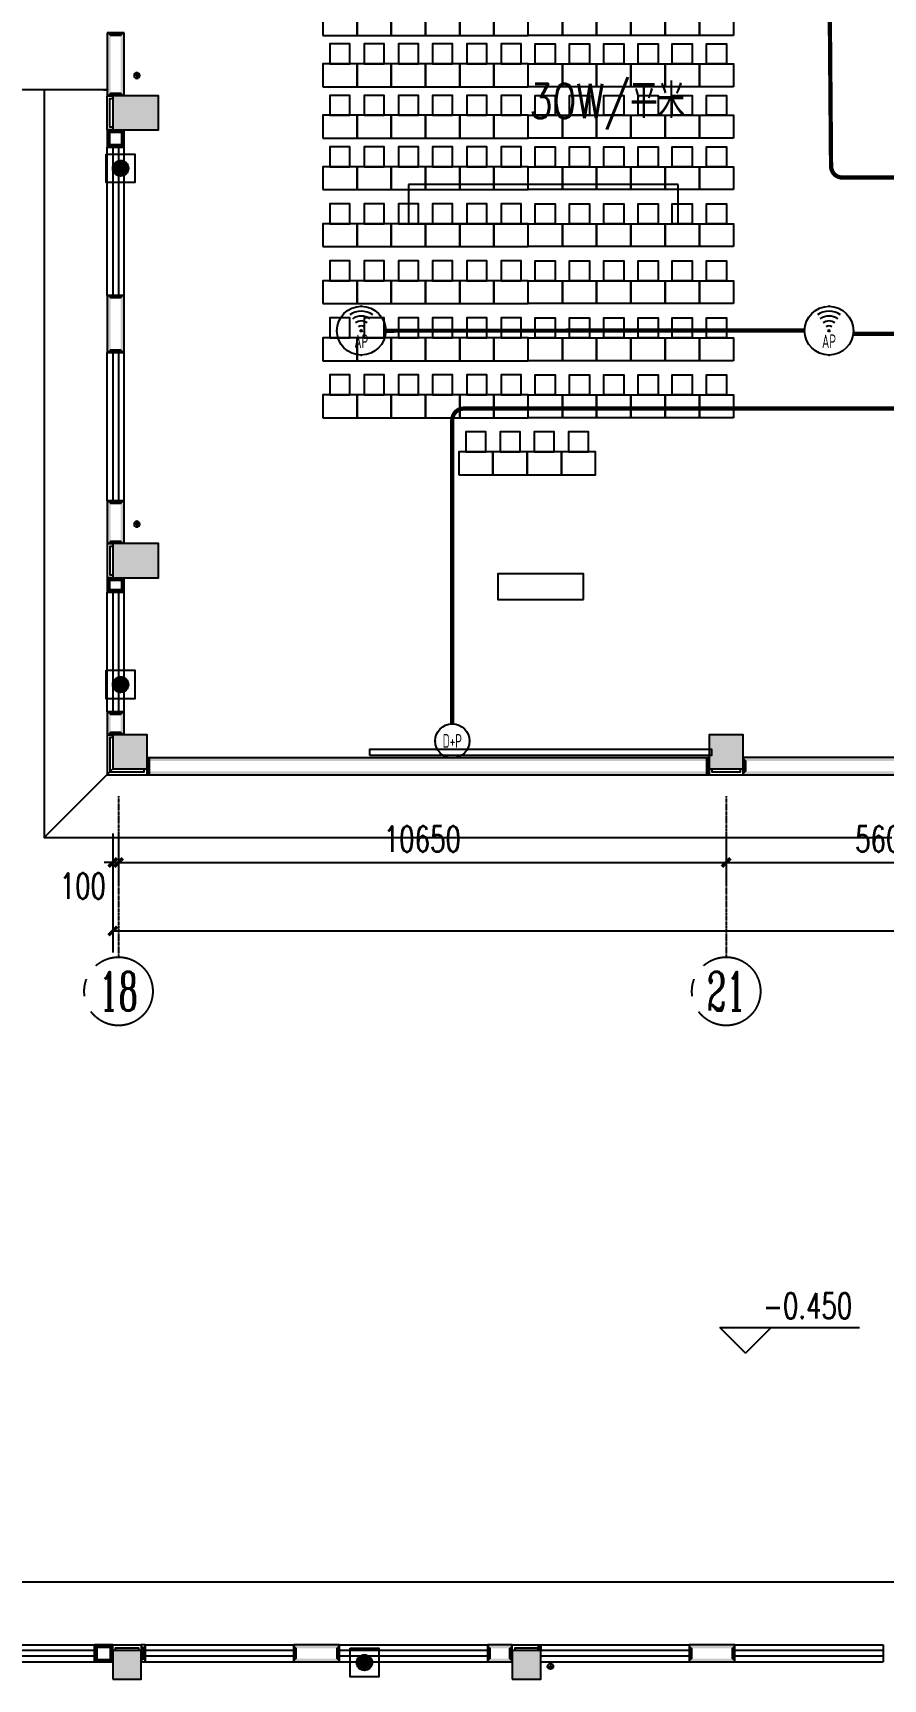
# Model space of a CAD drawing. Extents: x 1241380 to 1952554, y 1012187 to 1766051.
# Drawn here: x 1650265 to 1665164, y 1216621 to 1245471 of the extents above; entities that cross this region are included whole.
import ezdxf
from ezdxf.enums import TextEntityAlignment as Align

# ---------------------------------------------------------------- set-up
doc = ezdxf.new("R2010")
doc.units = 0
doc.linetypes.add('CENTER', pattern=[2, 1.25, -0.25, 0.25, -0.25])
doc.linetypes.add('DASH', pattern=[0.35, 0.25, -0.1])
for name, color, linetype in [('1-建筑底图', 8, 'Continuous'), ('AXIS', 251, 'CENTER'), ('AXIS_TEXT', 7, 'Continuous'), ('DOTLN', 2, 'DASH'), ('EQUIP-通讯', 3, 'Continuous'), ('PUB_DIM', 11, 'Continuous'), ('PUB_HATCH', 8, 'Continuous'), ('WIRE-综合布线', 5, 'Continuous'), ('填充', 8, 'Continuous'), ('家具', 8, 'Continuous'), ('排水', 153, 'Continuous')]:
    doc.layers.add(name, color=color, linetype=linetype)
doc.layers.add('D-计算', color=232, linetype='Continuous', plot=False)
doc.styles.add('_TCH_AXIS', font='COMPLEX', dxfattribs={"bigfont": 'GBCBIG'})
doc.styles.add('_TCH_DIM', font='SIMPLEX', dxfattribs={"bigfont": 'GBCBIG'})
doc.styles.add('_TCH_DIM_T3', font='SIMPLEX', dxfattribs={"width": 0.705882, "bigfont": 'GBCBIG'})
doc.styles.add('_TEL_ATTDEF', font='GBENOR', dxfattribs={"width": 0.8, "height": 3, "bigfont": 'GBCBIG'})
doc.styles.add('_TEL_DIM', font='SIMPLEX', dxfattribs={"width": 0.8, "height": 3.5, "bigfont": 'HZTXT'})
doc.styles.add('COMPLEX', font='COMPLEX')
doc.styles.get("Standard").update_dxf_attribs({"font": 'gbeitc.shx', "bigfont": 'gbcbig.shx'})
doc.linetypes.add('JIEDI', pattern='A,1.25,-0.25,0.25,-0.25,0.625,["/",Standard,S=0.6,R=0,X=0,Y=-0.3],0.625,-0.25,0.25,-0.25', length=4)
doc.dimstyles.new('_TCH_ARCH&&150', dxfattribs={"dimtxt": 446.25, "dimasz": 150, "dimexe": 375, "dimexo": 450, "dimgap": 189.375, "dimtad": 1, "dimdec": 0, "dimzin": 0, "dimdsep": 46, "dimtxsty": '_TCH_DIM_T3', "dimblk": 'ARCHTICK', "dimcen": 0.09, "dimclrt": 7, "dimazin": 2, "dimtfac": 1, "dimtdec": 0, "dimtix": 1, "dimtmove": 2, "dimatfit": 3, "dimfxl": 1, "dimtolj": 1, "dimtzin": 0, "dimarcsym": 0})

# ---------------------------------------------------------------- blocks, each defined once
blk = doc.blocks.new('gfd')
at = {"layer": '家具'}
for points in [[(716470, 825913), (716470, 825313), (716870, 825313), (716870, 825913)], [(716870, 825788), (716870, 825438), (717220, 825438), (717220, 825788)], [(717470, 825913), (717470, 825313), (717870, 825313), (717870, 825913)], [(717870, 825788), (717870, 825438), (718220, 825438), (718220, 825788)], [(718470, 825913), (718470, 825313), (718870, 825313), (718870, 825913)], [(718870, 825788), (718870, 825438), (719220, 825438), (719220, 825788)], [(719470, 825913), (719470, 825313), (719870, 825313), (719870, 825913)], [(719870, 825788), (719870, 825438), (720220, 825438), (720220, 825788)], [(720470, 825913), (720470, 825313), (720870, 825313), (720870, 825913)], [(720870, 825788), (720870, 825438), (721220, 825438), (721220, 825788)], [(721370, 825913), (721370, 825313), (721770, 825313), (721770, 825913)], [(721770, 825788), (721770, 825438), (722120, 825438), (722120, 825788)], [(722270, 825913), (722270, 825313), (722670, 825313), (722670, 825913)], [(722670, 825788), (722670, 825438), (723020, 825438), (723020, 825788)], [(723170, 825913), (723170, 825313), (723570, 825313), (723570, 825913)], [(723570, 825788), (723570, 825438), (723920, 825438), (723920, 825788)], [(724070, 825913), (724070, 825313), (724470, 825313), (724470, 825913)], [(724470, 825788), (724470, 825438), (724820, 825438), (724820, 825788)], [(724970, 825913), (724970, 825313), (725370, 825313), (725370, 825913)], [(725370, 825788), (725370, 825438), (725720, 825438), (725720, 825788)], [(710554, 819533), (710554, 825533), (710654, 825533), (710654, 819533)], [(716470, 825313), (716470, 824713), (716870, 824713), (716870, 825313)], [(716870, 825188), (716870, 824838), (717220, 824838), (717220, 825188)], [(717470, 825313), (717470, 824713), (717870, 824713), (717870, 825313)], [(717870, 825188), (717870, 824838), (718220, 824838), (718220, 825188)], [(718470, 825313), (718470, 824713), (718870, 824713), (718870, 825313)], [(718870, 825188), (718870, 824838), (719220, 824838), (719220, 825188)], [(719470, 825313), (719470, 824713), (719870, 824713), (719870, 825313)], [(719870, 825188), (719870, 824838), (720220, 824838), (720220, 825188)], [(720470, 825313), (720470, 824713), (720870, 824713), (720870, 825313)], [(720870, 825188), (720870, 824838), (721220, 824838), (721220, 825188)], [(721370, 825313), (721370, 824713), (721770, 824713), (721770, 825313)], [(721770, 825188), (721770, 824838), (722120, 824838), (722120, 825188)], [(722270, 825313), (722270, 824713), (722670, 824713), (722670, 825313)], [(722670, 825188), (722670, 824838), (723020, 824838), (723020, 825188)], [(723170, 825313), (723170, 824713), (723570, 824713), (723570, 825313)], [(723570, 825188), (723570, 824838), (723920, 824838), (723920, 825188)], [(724070, 825313), (724070, 824713), (724470, 824713), (724470, 825313)], [(724470, 825188), (724470, 824838), (724820, 824838), (724820, 825188)], [(724970, 825313), (724970, 824713), (725370, 824713), (725370, 825313)], [(725370, 825188), (725370, 824838), (725720, 824838), (725720, 825188)], [(716470, 824713), (716470, 824113), (716870, 824113), (716870, 824713)], [(716870, 824588), (716870, 824238), (717220, 824238), (717220, 824588)], [(717470, 824713), (717470, 824113), (717870, 824113), (717870, 824713)], [(717870, 824588), (717870, 824238), (718220, 824238), (718220, 824588)], [(718470, 824713), (718470, 824113), (718870, 824113), (718870, 824713)], [(718870, 824588), (718870, 824238), (719220, 824238), (719220, 824588)], [(719470, 824713), (719470, 824113), (719870, 824113), (719870, 824713)], [(719870, 824588), (719870, 824238), (720220, 824238), (720220, 824588)], [(720470, 824713), (720470, 824113), (720870, 824113), (720870, 824713)], [(720870, 824588), (720870, 824238), (721220, 824238), (721220, 824588)], [(721370, 824713), (721370, 824113), (721770, 824113), (721770, 824713)], [(721770, 824588), (721770, 824238), (722120, 824238), (722120, 824588)], [(722270, 824713), (722270, 824113), (722670, 824113), (722670, 824713)], [(722670, 824588), (722670, 824238), (723020, 824238), (723020, 824588)], [(723170, 824713), (723170, 824113), (723570, 824113), (723570, 824713)], [(723570, 824588), (723570, 824238), (723920, 824238), (723920, 824588)], [(724070, 824713), (724070, 824113), (724470, 824113), (724470, 824713)], [(724470, 824588), (724470, 824238), (724820, 824238), (724820, 824588)], [(724970, 824713), (724970, 824113), (725370, 824113), (725370, 824713)], [(725370, 824588), (725370, 824238), (725720, 824238), (725720, 824588)], [(716470, 824113), (716470, 823513), (716870, 823513), (716870, 824113)], [(716870, 823988), (716870, 823638), (717220, 823638), (717220, 823988)], [(717470, 824113), (717470, 823513), (717870, 823513), (717870, 824113)], [(717870, 823988), (717870, 823638), (718220, 823638), (718220, 823988)], [(718470, 824113), (718470, 823513), (718870, 823513), (718870, 824113)], [(718870, 823988), (718870, 823638), (719220, 823638), (719220, 823988)], [(719470, 824113), (719470, 823513), (719870, 823513), (719870, 824113)], [(719870, 823988), (719870, 823638), (720220, 823638), (720220, 823988)], [(720470, 824113), (720470, 823513), (720870, 823513), (720870, 824113)], [(720870, 823988), (720870, 823638), (721220, 823638), (721220, 823988)], [(721370, 824113), (721370, 823513), (721770, 823513), (721770, 824113)], [(721770, 823988), (721770, 823638), (722120, 823638), (722120, 823988)], [(722270, 824113), (722270, 823513), (722670, 823513), (722670, 824113)], [(722670, 823988), (722670, 823638), (723020, 823638), (723020, 823988)], [(723170, 824113), (723170, 823513), (723570, 823513), (723570, 824113)], [(723570, 823988), (723570, 823638), (723920, 823638), (723920, 823988)], [(724070, 824113), (724070, 823513), (724470, 823513), (724470, 824113)], [(724470, 823988), (724470, 823638), (724820, 823638), (724820, 823988)], [(724970, 824113), (724970, 823513), (725370, 823513), (725370, 824113)], [(725370, 823988), (725370, 823638), (725720, 823638), (725720, 823988)], [(715470, 822895), (715470, 823495), (715870, 823495), (715870, 822895)], [(716470, 823513), (716470, 822913), (716870, 822913), (716870, 823513)], [(716870, 823388), (716870, 823038), (717220, 823038), (717220, 823388)], [(717470, 823513), (717470, 822913), (717870, 822913), (717870, 823513)], [(717870, 823388), (717870, 823038), (718220, 823038), (718220, 823388)], [(718470, 823513), (718470, 822913), (718870, 822913), (718870, 823513)], [(718870, 823388), (718870, 823038), (719220, 823038), (719220, 823388)], [(719470, 823513), (719470, 822913), (719870, 822913), (719870, 823513)], [(719870, 823388), (719870, 823038), (720220, 823038), (720220, 823388)], [(720470, 823513), (720470, 822913), (720870, 822913), (720870, 823513)], [(720870, 823388), (720870, 823038), (721220, 823038), (721220, 823388)], [(721370, 823513), (721370, 822913), (721770, 822913), (721770, 823513)], [(721770, 823388), (721770, 823038), (722120, 823038), (722120, 823388)], [(722270, 823513), (722270, 822913), (722670, 822913), (722670, 823513)], [(722670, 823388), (722670, 823038), (723020, 823038), (723020, 823388)], [(723170, 823513), (723170, 822913), (723570, 822913), (723570, 823513)], [(723570, 823388), (723570, 823038), (723920, 823038), (723920, 823388)], [(724070, 823513), (724070, 822913), (724470, 822913), (724470, 823513)], [(724470, 823388), (724470, 823038), (724820, 823038), (724820, 823388)], [(724970, 823513), (724970, 822913), (725370, 822913), (725370, 823513)], [(725370, 823388), (725370, 823038), (725720, 823038), (725720, 823388)], [(713284, 823283), (713734, 823283), (713734, 821783), (713284, 821783)], [(715870, 823020), (715870, 823370), (716220, 823370), (716220, 823020)], [(715470, 822295), (715470, 822895), (715870, 822895), (715870, 822295)], [(716470, 822913), (716470, 822313), (716870, 822313), (716870, 822913)], [(717470, 822913), (717470, 822313), (717870, 822313), (717870, 822913)], [(718470, 822913), (718470, 822313), (718870, 822313), (718870, 822913)], [(719470, 822913), (719470, 822313), (719870, 822313), (719870, 822913)], [(720470, 822913), (720470, 822313), (720870, 822313), (720870, 822913)], [(721370, 822913), (721370, 822313), (721770, 822313), (721770, 822913)], [(722270, 822913), (722270, 822313), (722670, 822313), (722670, 822913)], [(723170, 822913), (723170, 822313), (723570, 822313), (723570, 822913)], [(724070, 822913), (724070, 822313), (724470, 822313), (724470, 822913)], [(724970, 822913), (724970, 822313), (725370, 822313), (725370, 822913)], [(715870, 822420), (715870, 822770), (716220, 822770), (716220, 822420)], [(716870, 822788), (716870, 822438), (717220, 822438), (717220, 822788)], [(717870, 822788), (717870, 822438), (718220, 822438), (718220, 822788)], [(718870, 822788), (718870, 822438), (719220, 822438), (719220, 822788)], [(719870, 822788), (719870, 822438), (720220, 822438), (720220, 822788)], [(720870, 822788), (720870, 822438), (721220, 822438), (721220, 822788)], [(721770, 822788), (721770, 822438), (722120, 822438), (722120, 822788)], [(722670, 822788), (722670, 822438), (723020, 822438), (723020, 822788)], [(723570, 822788), (723570, 822438), (723920, 822438), (723920, 822788)], [(724470, 822788), (724470, 822438), (724820, 822438), (724820, 822788)], [(725370, 822788), (725370, 822438), (725720, 822438), (725720, 822788)], [(715470, 821695), (715470, 822295), (715870, 822295), (715870, 821695)], [(716470, 821713), (716470, 822313), (716870, 822313), (716870, 821713)], [(717470, 821713), (717470, 822313), (717870, 822313), (717870, 821713)], [(718470, 821713), (718470, 822313), (718870, 822313), (718870, 821713)], [(719470, 821713), (719470, 822313), (719870, 822313), (719870, 821713)], [(720470, 821713), (720470, 822313), (720870, 822313), (720870, 821713)], [(721370, 821713), (721370, 822313), (721770, 822313), (721770, 821713)], [(722270, 821713), (722270, 822313), (722670, 822313), (722670, 821713)], [(723170, 821713), (723170, 822313), (723570, 822313), (723570, 821713)], [(724070, 821713), (724070, 822313), (724470, 822313), (724470, 821713)], [(724970, 821713), (724970, 822313), (725370, 822313), (725370, 821713)], [(715870, 821820), (715870, 822170), (716220, 822170), (716220, 821820)], [(716870, 821838), (716870, 822188), (717220, 822188), (717220, 821838)], [(717870, 821838), (717870, 822188), (718220, 822188), (718220, 821838)], [(718870, 821838), (718870, 822188), (719220, 822188), (719220, 821838)], [(719870, 821838), (719870, 822188), (720220, 822188), (720220, 821838)], [(720870, 821838), (720870, 822188), (721220, 822188), (721220, 821838)], [(721770, 821838), (721770, 822188), (722120, 822188), (722120, 821838)], [(722670, 821838), (722670, 822188), (723020, 822188), (723020, 821838)], [(723570, 821838), (723570, 822188), (723920, 822188), (723920, 821838)], [(724470, 821838), (724470, 822188), (724820, 822188), (724820, 821838)], [(725370, 821838), (725370, 822188), (725720, 822188), (725720, 821838)], [(715470, 821095), (715470, 821695), (715870, 821695), (715870, 821095)], [(716470, 821113), (716470, 821713), (716870, 821713), (716870, 821113)], [(717470, 821113), (717470, 821713), (717870, 821713), (717870, 821113)], [(718470, 821113), (718470, 821713), (718870, 821713), (718870, 821113)], [(719470, 821113), (719470, 821713), (719870, 821713), (719870, 821113)], [(720470, 821113), (720470, 821713), (720870, 821713), (720870, 821113)], [(721370, 821113), (721370, 821713), (721770, 821713), (721770, 821113)], [(722270, 821113), (722270, 821713), (722670, 821713), (722670, 821113)], [(723170, 821113), (723170, 821713), (723570, 821713), (723570, 821113)], [(724070, 821113), (724070, 821713), (724470, 821713), (724470, 821113)], [(724970, 821113), (724970, 821713), (725370, 821713), (725370, 821113)], [(715870, 821220), (715870, 821570), (716220, 821570), (716220, 821220)], [(716870, 821238), (716870, 821588), (717220, 821588), (717220, 821238)], [(717870, 821238), (717870, 821588), (718220, 821588), (718220, 821238)], [(718870, 821238), (718870, 821588), (719220, 821588), (719220, 821238)], [(719870, 821238), (719870, 821588), (720220, 821588), (720220, 821238)], [(720870, 821238), (720870, 821588), (721220, 821588), (721220, 821238)], [(721770, 821238), (721770, 821588), (722120, 821588), (722120, 821238)], [(722670, 821238), (722670, 821588), (723020, 821588), (723020, 821238)], [(723570, 821238), (723570, 821588), (723920, 821588), (723920, 821238)], [(724470, 821238), (724470, 821588), (724820, 821588), (724820, 821238)], [(725370, 821238), (725370, 821588), (725720, 821588), (725720, 821238)], [(716470, 820513), (716470, 821113), (716870, 821113), (716870, 820513)], [(717470, 820513), (717470, 821113), (717870, 821113), (717870, 820513)], [(718470, 820513), (718470, 821113), (718870, 821113), (718870, 820513)], [(719470, 820513), (719470, 821113), (719870, 821113), (719870, 820513)], [(720470, 820513), (720470, 821113), (720870, 821113), (720870, 820513)], [(721370, 820513), (721370, 821113), (721770, 821113), (721770, 820513)], [(722270, 820513), (722270, 821113), (722670, 821113), (722670, 820513)], [(723170, 820513), (723170, 821113), (723570, 821113), (723570, 820513)], [(724070, 820513), (724070, 821113), (724470, 821113), (724470, 820513)], [(724970, 820513), (724970, 821113), (725370, 821113), (725370, 820513)], [(716870, 820638), (716870, 820988), (717220, 820988), (717220, 820638)], [(717870, 820638), (717870, 820988), (718220, 820988), (718220, 820638)], [(718870, 820638), (718870, 820988), (719220, 820988), (719220, 820638)], [(719870, 820638), (719870, 820988), (720220, 820988), (720220, 820638)], [(720870, 820638), (720870, 820988), (721220, 820988), (721220, 820638)], [(721770, 820638), (721770, 820988), (722120, 820988), (722120, 820638)], [(722670, 820638), (722670, 820988), (723020, 820988), (723020, 820638)], [(723570, 820638), (723570, 820988), (723920, 820988), (723920, 820638)], [(724470, 820638), (724470, 820988), (724820, 820988), (724820, 820638)], [(725370, 820638), (725370, 820988), (725720, 820988), (725720, 820638)], [(716470, 819913), (716470, 820513), (716870, 820513), (716870, 819913)], [(717470, 819913), (717470, 820513), (717870, 820513), (717870, 819913)], [(718470, 819913), (718470, 820513), (718870, 820513), (718870, 819913)], [(719470, 819913), (719470, 820513), (719870, 820513), (719870, 819913)], [(720470, 819913), (720470, 820513), (720870, 820513), (720870, 819913)], [(721370, 819913), (721370, 820513), (721770, 820513), (721770, 819913)], [(722270, 819913), (722270, 820513), (722670, 820513), (722670, 819913)], [(723170, 819913), (723170, 820513), (723570, 820513), (723570, 819913)], [(724070, 819913), (724070, 820513), (724470, 820513), (724470, 819913)], [(724970, 819913), (724970, 820513), (725370, 820513), (725370, 819913)], [(716870, 820038), (716870, 820388), (717220, 820388), (717220, 820038)], [(717870, 820038), (717870, 820388), (718220, 820388), (718220, 820038)], [(718870, 820038), (718870, 820388), (719220, 820388), (719220, 820038)], [(719870, 820038), (719870, 820388), (720220, 820388), (720220, 820038)], [(720870, 820038), (720870, 820388), (721220, 820388), (721220, 820038)], [(721770, 820038), (721770, 820388), (722120, 820388), (722120, 820038)], [(722670, 820038), (722670, 820388), (723020, 820388), (723020, 820038)], [(723570, 820038), (723570, 820388), (723920, 820388), (723920, 820038)], [(724470, 820038), (724470, 820388), (724820, 820388), (724820, 820038)], [(725370, 820038), (725370, 820388), (725720, 820388), (725720, 820038)], [(716470, 819313), (716470, 819913), (716870, 819913), (716870, 819313)], [(716870, 819438), (716870, 819788), (717220, 819788), (717220, 819438)], [(717470, 819313), (717470, 819913), (717870, 819913), (717870, 819313)], [(717870, 819438), (717870, 819788), (718220, 819788), (718220, 819438)], [(718470, 819313), (718470, 819913), (718870, 819913), (718870, 819313)], [(718870, 819438), (718870, 819788), (719220, 819788), (719220, 819438)], [(719470, 819313), (719470, 819913), (719870, 819913), (719870, 819313)], [(719870, 819438), (719870, 819788), (720220, 819788), (720220, 819438)], [(720470, 819313), (720470, 819913), (720870, 819913), (720870, 819313)], [(720870, 819438), (720870, 819788), (721220, 819788), (721220, 819438)], [(721370, 819313), (721370, 819913), (721770, 819913), (721770, 819313)], [(721770, 819438), (721770, 819788), (722120, 819788), (722120, 819438)], [(722270, 819313), (722270, 819913), (722670, 819913), (722670, 819313)], [(722670, 819438), (722670, 819788), (723020, 819788), (723020, 819438)], [(723170, 819313), (723170, 819913), (723570, 819913), (723570, 819313)], [(723570, 819438), (723570, 819788), (723920, 819788), (723920, 819438)], [(724070, 819313), (724070, 819913), (724470, 819913), (724470, 819313)], [(724470, 819438), (724470, 819788), (724820, 819788), (724820, 819438)], [(724970, 819313), (724970, 819913), (725370, 819913), (725370, 819313)], [(725370, 819438), (725370, 819788), (725720, 819788), (725720, 819438)], [(716470, 818713), (716470, 819313), (716870, 819313), (716870, 818713)], [(716870, 818838), (716870, 819188), (717220, 819188), (717220, 818838)], [(717470, 818713), (717470, 819313), (717870, 819313), (717870, 818713)], [(717870, 818838), (717870, 819188), (718220, 819188), (718220, 818838)], [(718470, 818713), (718470, 819313), (718870, 819313), (718870, 818713)], [(718870, 818838), (718870, 819188), (719220, 819188), (719220, 818838)], [(719470, 818713), (719470, 819313), (719870, 819313), (719870, 818713)], [(719870, 818838), (719870, 819188), (720220, 819188), (720220, 818838)], [(720470, 818713), (720470, 819313), (720870, 819313), (720870, 818713)], [(720870, 818838), (720870, 819188), (721220, 819188), (721220, 818838)], [(721370, 818713), (721370, 819313), (721770, 819313), (721770, 818713)], [(721770, 818838), (721770, 819188), (722120, 819188), (722120, 818838)], [(722270, 818713), (722270, 819313), (722670, 819313), (722670, 818713)], [(722670, 818838), (722670, 819188), (723020, 819188), (723020, 818838)], [(723170, 818713), (723170, 819313), (723570, 819313), (723570, 818713)], [(723570, 818838), (723570, 819188), (723920, 819188), (723920, 818838)], [(724070, 818713), (724070, 819313), (724470, 819313), (724470, 818713)], [(724470, 818838), (724470, 819188), (724820, 819188), (724820, 818838)], [(724970, 818713), (724970, 819313), (725370, 819313), (725370, 818713)], [(725370, 818838), (725370, 819188), (725720, 819188), (725720, 818838)]]:
    blk.add_lwpolyline(points, close=True, dxfattribs=at)
blk = doc.blocks.new('_AXISO')
blk.add_circle((0, 0), 0.5)
at = {"layer": 'AXIS_TEXT', "style": 'COMPLEX', "width": 1.041667}
blk.add_attdef('A', text='', height=0.56, dxfattribs=at).set_placement((-0.25, -0.28), (0.25, -0.28), align=Align.FIT)
blk = doc.blocks.new('_ArchTick')
at = {"color": 0, "linetype": 'ByBlock', "const_width": 0.4}
blk.add_lwpolyline([(-0.5, -0.5), (0.5, 0.5)], dxfattribs=at)
blk = doc.blocks.new('*D81')
at = {"layer": 'Defpoints', "color": 0}
for p in [(1007608, 802280), (1041708, 802280), (1041708, 800203)]:
    blk.add_point(p, dxfattribs=at)
at = {"layer": 'PUB_DIM', "color": 0, "lineweight": -2, "transparency": 16777216}
for p, q in [((1007608, 801830), (1007608, 799828)), ((1041708, 801830), (1041708, 799828)), ((1007608, 800203), (1041708, 800203))]:
    blk.add_line(p, q, dxfattribs=at)
at = {"layer": 'PUB_DIM', "color": 0, "lineweight": -2, "transparency": 16777216, "xscale": 150, "yscale": 150, "zscale": 150, "rotation": 180}
blk.add_blockref('_ArchTick', (1007608, 800203), dxfattribs=at)
at = {"layer": 'PUB_DIM', "color": 0, "lineweight": -2, "transparency": 16777216, "xscale": 150, "yscale": 150, "zscale": 150}
blk.add_blockref('_ArchTick', (1041708, 800203), dxfattribs=at)
at = {"layer": 'PUB_DIM', "color": 7, "transparency": 16777216, "insert": (1024658, 800616), "char_height": 446.2, "attachment_point": 5, "style": '_TCH_DIM_T3'}
blk.add_mtext('\\A1;34100', dxfattribs=at)
blk = doc.blocks.new('*D82')
at = {"layer": 'Defpoints', "color": 0}
for p in [(1007608, 802363), (1007708, 802363), (1007708, 801403)]:
    blk.add_point(p, dxfattribs=at)
at = {"layer": 'PUB_DIM', "color": 0, "lineweight": -2, "transparency": 16777216}
for p, q in [((1007608, 801913), (1007608, 801028)), ((1007708, 801913), (1007708, 801028)), ((1007608, 801403), (1007458, 801403)), ((1007608, 801403), (1007708, 801403)), ((1007708, 801403), (1007858, 801403))]:
    blk.add_line(p, q, dxfattribs=at)
at = {"layer": 'PUB_DIM', "color": 0, "lineweight": -2, "transparency": 16777216, "xscale": 150, "yscale": 150, "zscale": 150}
blk.add_blockref('_ArchTick', (1007608, 801403), dxfattribs=at)
at = {"layer": 'PUB_DIM', "color": 0, "lineweight": -2, "transparency": 16777216, "xscale": 150, "yscale": 150, "zscale": 150, "rotation": 180}
blk.add_blockref('_ArchTick', (1007708, 801403), dxfattribs=at)
at = {"layer": 'PUB_DIM', "color": 7, "transparency": 16777216, "insert": (1007083, 800991), "char_height": 446.2, "attachment_point": 5, "style": '_TCH_DIM_T3'}
blk.add_mtext('\\A1;100', dxfattribs=at)
blk = doc.blocks.new('*D83')
at = {"layer": 'Defpoints', "color": 0}
for p in [(1007708, 802363), (1018358, 802363), (1018358, 801403)]:
    blk.add_point(p, dxfattribs=at)
at = {"layer": 'PUB_DIM', "color": 0, "lineweight": -2, "transparency": 16777216}
for p, q in [((1007708, 801913), (1007708, 801028)), ((1018358, 801913), (1018358, 801028)), ((1007708, 801403), (1018358, 801403))]:
    blk.add_line(p, q, dxfattribs=at)
at = {"layer": 'PUB_DIM', "color": 0, "lineweight": -2, "transparency": 16777216, "xscale": 150, "yscale": 150, "zscale": 150, "rotation": 180}
blk.add_blockref('_ArchTick', (1007708, 801403), dxfattribs=at)
at = {"layer": 'PUB_DIM', "color": 0, "lineweight": -2, "transparency": 16777216, "xscale": 150, "yscale": 150, "zscale": 150}
blk.add_blockref('_ArchTick', (1018358, 801403), dxfattribs=at)
at = {"layer": 'PUB_DIM', "color": 7, "transparency": 16777216, "insert": (1013033, 801816), "char_height": 446.2, "attachment_point": 5, "style": '_TCH_DIM_T3'}
blk.add_mtext('\\A1;10650', dxfattribs=at)
blk = doc.blocks.new('*D84')
at = {"layer": 'Defpoints', "color": 0}
for p in [(1018358, 802363), (1023958, 802363), (1023958, 801403)]:
    blk.add_point(p, dxfattribs=at)
at = {"layer": 'PUB_DIM', "color": 0, "lineweight": -2, "transparency": 16777216}
for p, q in [((1018358, 801913), (1018358, 801028)), ((1023958, 801913), (1023958, 801028)), ((1018358, 801403), (1023958, 801403))]:
    blk.add_line(p, q, dxfattribs=at)
at = {"layer": 'PUB_DIM', "color": 0, "lineweight": -2, "transparency": 16777216, "xscale": 150, "yscale": 150, "zscale": 150, "rotation": 180}
blk.add_blockref('_ArchTick', (1018358, 801403), dxfattribs=at)
at = {"layer": 'PUB_DIM', "color": 0, "lineweight": -2, "transparency": 16777216, "xscale": 150, "yscale": 150, "zscale": 150}
blk.add_blockref('_ArchTick', (1023958, 801403), dxfattribs=at)
at = {"layer": 'PUB_DIM', "color": 7, "transparency": 16777216, "insert": (1021158, 801816), "char_height": 446.2, "attachment_point": 5, "style": '_TCH_DIM_T3'}
blk.add_mtext('\\A1;5600', dxfattribs=at)
blk = doc.blocks.new('ng')
at = {"layer": '排水'}
for p, q in [((345991, 781358), (346091, 781358)), ((346041, 781408), (346041, 781308))]:
    blk.add_line(p, q, dxfattribs=at)
blk.add_circle((346041, 781358), 50, dxfattribs=at)
blk = doc.blocks.new('雨水管')
at = {"layer": '排水', "xscale": -1}
for p in [(1354071, -95028), (1354071, -102889)]:
    blk.add_blockref('ng', p, dxfattribs=at)
at = {"layer": '排水'}
blk.add_blockref('ng', (669236, -122908), dxfattribs=at)
blk = doc.blocks.new('xfjyc')
at = {"layer": '填充'}
h = blk.add_hatch(color=1, dxfattribs=at)
h.dxf.hatch_style = 1
edge = h.paths.add_edge_path()
edge.add_arc((250, 250), 137, 0, 360)
blk.add_lwpolyline([(0, 500), (500, 500), (500, 0), (0, 0)], close=True)
at = {"color": 1}
blk.add_circle((250, 250), 137, dxfattribs=at)
blk = doc.blocks.new('xfjyc2')
for p in [(80836, 40227), (80836, 31179), (85110, 14039)]:
    blk.add_blockref('xfjyc', p)
blk = doc.blocks.new('_FZH')
blk.add_lwpolyline([(-0.5, -0.5), (0.5, -0.5), (0.5, 0.5), (-0.5, 0.5)], close=True)
at = {"layer": 'PUB_HATCH'}
blk.add_solid([(-0.5, -0.5), (0.5, -0.5), (-0.5, 0.5), (0.5, 0.5)], dxfattribs=at)
blk = doc.blocks.new('$WINLIB2D$00000001')
at = {"color": 0}
for points in [[(-0.5, 0.5), (-0.5, -0.5)], [(-0.5, 0.5), (0.5, 0.5)], [(0.5, -0.5), (0.5, 0.5)], [(0.5, 0.167), (-0.5, 0.167)], [(0.5, -0.167), (-0.5, -0.167)], [(-0.5, -0.5), (0.5, -0.5)]]:
    blk.add_lwpolyline(points, dxfattribs=at)
blk = doc.blocks.new('$equip_U$00000080(win7-PC-wzy)')
blk.add_circle((0, 0.5), 0.5)
for p in [(0, 0.999), (-0.5, 0.5), (0.5, 0.5)]:
    blk.add_point(p)
at = {"color": 7, "style": '_TEL_DIM', "width": 0.7}
blk.add_attdef('$TEXT$', text='', height=0.4, dxfattribs=at).set_placement((0, 0.5), align=Align.MIDDLE_CENTER)
at = {"color": 7, "style": '_TEL_DIM', "flags": 1}
for tag in ['A', 'REMARK']:
    blk.add_attdef(tag, text='', height=0.00002, dxfattribs=at).set_placement((0, 0), align=Align.MIDDLE_CENTER)
blk = doc.blocks.new('$equip_U$00000091(win7-PC-wzy)')
for radius in [0.714, 0.0272]:
    blk.add_circle((0, 0), radius)
for radius in [0.571, 0.428, 0.285, 0.143]:
    blk.add_arc((0, 0), radius, 53.7049, 126.2951)
for p in [(0, 0.714), (-0.714, 0), (0.714, 0), (0, -0.714)]:
    blk.add_point(p)
at = {"color": 7, "style": '_TEL_DIM', "flags": 1}
for tag in ['A', 'REMARK']:
    blk.add_attdef(tag, text='', height=0.00002, dxfattribs=at).set_placement((0, 0), align=Align.MIDDLE_CENTER)
at = {"color": 7, "style": '_TEL_DIM', "width": 0.7}
blk.add_attdef('$TEXT$', text='', height=0.4, dxfattribs=at).set_placement((0, -0.31), align=Align.MIDDLE_CENTER)
blk = doc.blocks.new('A$C4A9128F6')
at = {"layer": 'DOTLN', "linetype": 'DASH'}
blk.add_lwpolyline([(19185.3, -44740.4), (23907.9, -44740.4), (23907.9, -44050.3), (19185.3, -44050.3)], close=True, dxfattribs=at)
at = {"layer": 'D-计算', "style": '_TEL_DIM', "width": 0.8}
blk.add_text('30W/平米', height=600, dxfattribs=at).set_placement((21299.1, -42889.1))
blk = doc.blocks.new('ERT')
at = {"layer": 'AXIS'}
for p, q in [((1007708.2, 802565.3), (1007708.2, 799745.8)), ((1018358.2, 802565.3), (1018358.2, 799745.8))]:
    blk.add_line(p, q, dxfattribs=at)
ref = blk.add_blockref('_AXISO', (1007708.2, 799145.8), dxfattribs=dict(at, xscale=1200, yscale=1200, zscale=1200))
ref.add_attrib('A', '18', dxfattribs={"layer": 'AXIS_TEXT', "height": 678.82, "style": '_TCH_AXIS', "width": 0.724138}).set_placement((1007368.8, 798806.4), (1008047.6, 798806.4), align=Align.FIT)
ref = blk.add_blockref('_AXISO', (1018358.2, 799145.8), dxfattribs=dict(at, xscale=1200, yscale=1200, zscale=1200))
ref.add_attrib('A', '21', dxfattribs={"layer": 'AXIS_TEXT', "height": 678.82, "style": '_TCH_AXIS', "width": 0.724138}).set_placement((1018018.8, 798806.4), (1018697.6, 798806.4), align=Align.FIT)
at = {"layer": 'PUB_DIM'}
dim = blk.add_linear_dim(base=(1007708.2, 801403), p1=(1007608.2, 802362.7), p2=(1007708.2, 802362.7), angle=0, dimstyle='_TCH_ARCH&&150', dxfattribs=at)
dim.commit()
dim.dimension.update_dxf_attribs({"geometry": '*D82', "text_midpoint": (1007083.2, 800990.5), "dimtype": 161})
for p1, p2, distance, picture, middle in [((1007708.2, 802362.7), (1018358.2, 802362.7), -959.7, '*D83', (1013033.2, 801815.5)), ((1018358.2, 802362.7), (1023958.2, 802362.7), -959.7, '*D84', (1021158.2, 801815.5)), ((1007608.2, 802279.9), (1041708.2, 802279.9), -2076.9, '*D81', (1024658.2, 800615.5))]:
    dim = blk.add_aligned_dim(p1=p1, p2=p2, distance=distance, dimstyle='_TCH_ARCH&&150', dxfattribs=at)
    dim.commit()
    dim.dimension.update_dxf_attribs({"geometry": picture, "text_midpoint": middle})
blk = doc.blocks.new('1-一层建筑底图')
at = {"layer": '1-建筑底图'}
for points in [[(81100, 42800), (80800, 42800), (80860, 42740), (81040, 42740)], [(80800, 42800), (80800, 41700), (80860, 41760), (80860, 42740)], [(81100, 41700), (81100, 42800), (81040, 42740), (81040, 41760)], [(80800, 41700), (81100, 41700), (81040, 41760), (80860, 41760)], [(81700, 41700), (80900, 41700), (80960, 41640), (81640, 41640)], [(80900, 41700), (80900, 41100), (80960, 41160), (80960, 41640)], [(81700, 41100), (81700, 41700), (81640, 41640), (81640, 41160)], [(80800, 41100), (80800, 40800), (80860, 40860), (80860, 41040)], [(81100, 41100), (80800, 41100), (80860, 41040), (81040, 41040)], [(80900, 41100), (81700, 41100), (81640, 41160), (80960, 41160)], [(81100, 40800), (81100, 41100), (81040, 41040), (81040, 40860)], [(80800, 40800), (81100, 40800), (81040, 40860), (80860, 40860)], [(80800, 38200), (80800, 37200), (80860, 37260), (80860, 38140)], [(81100, 38200), (80800, 38200), (80860, 38140), (81040, 38140)], [(81100, 37200), (81100, 38200), (81040, 38140), (81040, 37260)], [(80800, 37200), (81100, 37200), (81040, 37260), (80860, 37260)], [(81100, 34600), (80800, 34600), (80860, 34540), (81040, 34540)], [(80800, 34600), (80800, 33850), (80860, 33910), (80860, 34540)], [(81100, 33850), (81100, 34600), (81040, 34540), (81040, 33910)], [(80800, 33850), (81100, 33850), (81040, 33910), (80860, 33910)], [(81700, 33850), (80900, 33850), (80960, 33790), (81640, 33790)], [(80900, 33850), (80900, 33250), (80960, 33310), (80960, 33790)], [(81700, 33250), (81700, 33850), (81640, 33790), (81640, 33310)], [(80800, 33250), (80800, 33000), (80860, 33060), (80860, 33190)], [(81100, 33250), (80800, 33250), (80860, 33190), (81040, 33190)], [(80900, 33250), (81700, 33250), (81640, 33310), (80960, 33310)], [(81100, 33000), (81100, 33250), (81040, 33190), (81040, 33060)], [(80800, 33000), (81100, 33000), (81040, 33060), (80860, 33060)], [(81100, 30900), (80800, 30900), (80860, 30840), (81040, 30840)], [(80800, 30900), (80800, 30500), (80860, 30560), (80860, 30840)], [(81100, 30500), (81100, 30900), (81040, 30840), (81040, 30560)], [(80900, 30500), (81100, 30500), (81040, 30560), (80860, 30560), (80800, 30500)], [(81500, 30500), (80900, 30500), (80960, 30440), (81440, 30440)], [(80900, 30500), (80900, 29900), (80960, 29960), (80960, 30440)], [(81500, 29900), (81500, 30500), (81440, 30440), (81440, 29960)], [(91950, 30500), (91350, 30500), (91410, 30440), (91890, 30440)], [(91350, 30500), (91350, 29900), (91410, 29960), (91410, 30440)], [(91950, 29900), (91950, 30500), (91890, 30440), (91890, 29960)], [(81500, 30100), (81500, 30040), (91350, 30040), (91350, 30100)], [(81500, 30100), (81500, 29800), (81560, 29800), (81560, 30100)], [(91350, 30100), (91290, 30100), (91290, 29800), (91350, 29800)], [(94850, 30100), (91950, 30100), (92010, 30040), (94790, 30040)], [(91950, 30100), (91950, 29800), (92010, 29860), (92010, 30040)], [(80900, 29900), (81500, 29900), (81440, 29960), (80960, 29960)], [(81500, 29800), (91350, 29800), (91350, 29860), (81500, 29860)], [(91350, 29900), (91950, 29900), (91890, 29960), (91410, 29960)], [(91950, 29800), (94850, 29800), (94790, 29860), (92010, 29860)], [(80900, 14550), (80581, 14550), (80641, 14490), (80840, 14490)], [(80581, 14550), (80581, 14250), (80641, 14310), (80641, 14490)], [(80900, 14250), (80900, 14450), (80900, 14450), (80900, 14550), (80840, 14490), (80840, 14310)], [(81400, 14450), (80900, 14450), (80960, 14390), (81340, 14390)], [(80900, 14450), (80900, 13950), (80960, 14010), (80960, 14390)], [(81400, 13950), (81400, 14450), (81340, 14390), (81340, 14010)], [(81400, 14550), (81400, 14250), (81460, 14310), (81460, 14490)], [(81470, 14250), (81470, 14550), (81410, 14490), (81410, 14310)], [(84870, 14550), (84070, 14550), (84130, 14490), (84810, 14490)], [(84070, 14550), (84070, 14250), (84130, 14310), (84130, 14490)], [(84870, 14250), (84870, 14550), (84810, 14490), (84810, 14310)], [(87900, 14550), (87470, 14550), (87530, 14490), (87840, 14490)], [(87470, 14550), (87470, 14250), (87530, 14310), (87530, 14490)], [(87900, 14250), (87900, 14450), (87900, 14450), (87900, 14550), (87840, 14490), (87840, 14310)], [(88400, 14450), (87900, 14450), (87960, 14390), (88340, 14390)], [(87900, 14450), (87900, 13950), (87960, 14010), (87960, 14390)], [(88340, 14450), (88400, 14450), (88400, 14550), (88340, 14550)], [(88400, 13950), (88400, 14450), (88340, 14390), (88340, 14010)], [(91799, 14550), (91000, 14550), (91060, 14490), (91739, 14490)], [(91000, 14550), (91000, 14250), (91060, 14310), (91060, 14490)], [(91799, 14250), (91799, 14550), (91739, 14490), (91739, 14310)], [(80900, 14250), (80900, 14250), (80840, 14310), (80641, 14310), (80581, 14250)], [(84070, 14250), (84870, 14250), (84810, 14310), (84130, 14310)], [(87900, 14250), (87900, 14250), (87840, 14310), (87530, 14310), (87470, 14250)], [(91000, 14250), (91799, 14250), (91739, 14310), (91060, 14310)], [(80900, 13950), (81400, 13950), (81340, 14010), (80960, 14010)], [(87900, 13950), (88400, 13950), (88340, 14010), (87960, 14010)]]:
    blk.add_hatch(color=8, dxfattribs=at).paths.add_polyline_path(points)
at = {"layer": '1-建筑底图', "color": 8}
for p, q in [((81100, 42800), (80800, 42800)), ((80800, 42800), (80800, 41700)), ((81100, 41700), (81100, 42800)), ((80800, 41700), (80900, 41700)), ((80800, 41100), (80800, 40800)), ((80900, 41100), (80800, 41100)), ((81100, 40800), (81100, 41100)), ((80800, 40800), (81100, 40800)), ((80800, 38200), (80800, 37200)), ((81100, 38200), (80800, 38200)), ((81100, 37200), (81100, 38200)), ((80800, 37200), (81100, 37200)), ((81100, 34600), (80800, 34600)), ((80800, 34600), (80800, 33850)), ((81100, 33850), (81100, 34600)), ((80800, 33850), (80900, 33850)), ((80800, 33250), (80800, 33000)), ((80900, 33250), (80800, 33250)), ((81100, 33000), (81100, 33250)), ((80800, 33000), (81100, 33000)), ((81100, 30900), (80800, 30900)), ((80800, 30900), (80800, 30500)), ((81100, 30500), (81100, 30900)), ((80800, 30500), (80900, 30500)), ((81500, 30100), (91350, 30100)), ((94850, 30100), (91950, 30100)), ((80900, 29900), (79700, 28700)), ((81500, 29900), (81500, 29800)), ((81500, 29800), (91350, 29800)), ((91350, 29900), (91350, 29800)), ((91950, 29900), (91950, 29800)), ((91950, 29800), (94850, 29800)), ((91988, 19661), (91538, 20111)), ((91538, 20111), (93989, 20111)), ((91988, 19661), (92438, 20111)), ((80900, 14550), (80581, 14550)), ((80581, 14550), (80581, 14250)), ((80900, 14450), (80900, 14550)), ((81470, 14550), (81400, 14550)), ((81400, 14550), (81400, 14450)), ((81470, 14250), (81470, 14550)), ((84870, 14550), (84070, 14550)), ((84070, 14550), (84070, 14250)), ((84870, 14250), (84870, 14550)), ((87900, 14550), (87470, 14550)), ((87470, 14550), (87470, 14250)), ((87900, 14450), (87900, 14550)), ((88400, 14450), (88400, 14550)), ((91799, 14550), (91000, 14550)), ((91000, 14550), (91000, 14250)), ((91799, 14250), (91799, 14550)), ((80581, 14250), (80900, 14250)), ((81400, 14250), (81470, 14250)), ((84070, 14250), (84870, 14250)), ((87470, 14250), (87900, 14250)), ((91000, 14250), (91799, 14250))]:
    blk.add_line(p, q, dxfattribs=at)
for points in [[(80815, 41800), (80815, 41800), (75449, 41800), (75449, 54800), (80800, 54800)], [(79700, 41800), (79700, 28700), (94550, 28700)], [(80735, 41800), (80800, 41800)], [(80900, 41100), (80800, 41100), (80800, 41700), (80900, 41700)], [(80900, 41150), (80850, 41150), (80850, 41650), (80900, 41650)], [(80900, 33850), (80800, 33850), (80800, 33250), (80900, 33250)], [(80900, 33800), (80850, 33800), (80850, 33300), (80900, 33300)], [(80900, 30500), (80800, 30500), (80800, 29800), (81500, 29800), (81500, 29900)], [(80900, 30450), (80850, 30450), (80850, 29850), (81450, 29850), (81450, 29900)], [(91350, 29900), (91350, 29800), (91950, 29800), (91950, 29900)], [(91400, 29900), (91400, 29850), (91900, 29850), (91900, 29900)], [(100700, 19050), (100700, 15650), (62500, 15650)], [(80900, 14450), (80900, 14550), (81400, 14550), (81400, 14450)], [(80950, 14450), (80950, 14500), (81350, 14500), (81350, 14450)], [(87900, 14450), (87900, 14550), (88400, 14550), (88400, 14450)], [(87950, 14450), (87950, 14500), (88347, 14500), (88347, 14450)]]:
    blk.add_lwpolyline(points, dxfattribs=at)
for name, p in [('ERT', (-926708, -773142)), ('雨水管', (-926708, -644277)), ('xfjyc2', (-50, -50))]:
    blk.add_blockref(name, p, dxfattribs=at)
at = {"layer": '1-建筑底图', "color": 8, "xscale": -1, "rotation": 269.9999999999991}
blk.add_blockref('gfd', (-734133, -680414), dxfattribs=at)
at = {"layer": '1-建筑底图', "color": 8}
for name, p, xscale, yscale, zscale in [('_FZH', (81300, 41400), 799.9999998350395, 600.000000079046, 600.000000079046), ('_FZH', (81300, 33550), 799.9999998350395, 600.000000079046, 600.000000079046), ('$WINLIB2D$00000001', (79281, 14400), 2600, 300, 2600), ('$WINLIB2D$00000001', (82770, 14400), 2600, 300, 2600), ('$WINLIB2D$00000001', (86170, 14400), 2600, 300, 2600), ('$WINLIB2D$00000001', (89700, 14400), 2600, -300, 2600), ('$WINLIB2D$00000001', (93099, 14400), 2600, -300, 2600)]:
    blk.add_blockref(name, p, dxfattribs=dict(at, xscale=xscale, yscale=yscale, zscale=zscale))
for name, p, xscale, yscale, zscale, rotation in [('$WINLIB2D$00000001', (80950, 39500), -2600, 300, -2600, 269.9999999999991), ('$WINLIB2D$00000001', (80950, 35900), -2600, 300, -2600, 269.9999999999991), ('$WINLIB2D$00000001', (80950, 31950), -2100, 300, -2100, 270), ('_FZH', (81200, 30200), 599.9999999065185, 599.9999999065185, 599.9999999065185, 359.9999999925851), ('_FZH', (91650, 30200), 599.9999999065185, 599.9999999065185, 599.9999999065185, 359.9999999925851), ('_FZH', (81150, 14200), 499.9999997026753, 499.9999997026753, 499.9999997026753, 9.56493288635017e-09), ('_FZH', (88150, 14200), 500.0000004182803, 500.0000004182803, 500.0000004182803, 359.999999972239)]:
    blk.add_blockref(name, p, dxfattribs=dict(at, xscale=xscale, yscale=yscale, zscale=zscale, rotation=rotation))
at = {"layer": '1-建筑底图', "color": 8, "style": '_TCH_DIM', "width": 0.705882}
blk.add_text('-0.450', height=446.2, dxfattribs=at).set_placement((92294, 20268))

msp = doc.modelspace()

# ---------------------------------------------------------------- linework, layer by layer
at = {"layer": 'WIRE-综合布线', "linetype": 'Continuous', "const_width": 75}
for points in [[(1664216.8, 1247465.7), (1664252.9, 1243134.4)], [(1664452.9, 1242936), (1674941, 1242936)], [(1656448.3, 1240252.4), (1663788.5, 1240254.7)], [(1664641.3, 1240196.1), (1674941, 1240196.1)], [(1657815, 1238886.9), (1674941, 1238886.9)], [(1657615, 1233362.4), (1657615, 1238686.9)]]:
    msp.add_lwpolyline(points, dxfattribs=at)
for points in [[(1664252.9, 1243134.4, 0.4117699), (1664452.9, 1242936)], [(1657815, 1238886.9, 0.4142136), (1657615, 1238686.9)]]:
    msp.add_lwpolyline(points, format="xyb", dxfattribs=at)

# ---------------------------------------------------------------- block references
at = {"layer": '1-建筑底图', "linetype": 'JIEDI'}
msp.add_blockref('1-一层建筑底图', (1570765, 1202671.1), dxfattribs=at)
at = {"layer": '1-建筑底图', "color": 3}
msp.add_blockref('A$C4A9128F6', (1637664.8, 1286867.8), dxfattribs=at)
at = {"layer": 'EQUIP-通讯', "linetype": 'JIEDI'}
ref = msp.add_blockref('$equip_U$00000091(win7-PC-wzy)', (1656020, 1240252.4), dxfattribs=dict(at, xscale=600, yscale=600, zscale=600))
ref.add_attrib('$TEXT$', 'AP', dxfattribs={"layer": '0', "color": 7, "height": 240, "style": '_TEL_ATTDEF', "width": 0.7}).set_placement((1656020, 1240066.1), align=Align.MIDDLE_CENTER)
ref = msp.add_blockref('$equip_U$00000091(win7-PC-wzy)', (1664216.8, 1240252.4), dxfattribs=dict(at, xscale=600, yscale=600, zscale=600))
ref.add_attrib('$TEXT$', 'AP', dxfattribs={"layer": '0', "color": 7, "height": 240, "style": '_TEL_ATTDEF', "width": 0.7}).set_placement((1664216.8, 1240066.1), align=Align.MIDDLE_CENTER)
ref = msp.add_blockref('$equip_U$00000080(win7-PC-wzy)', (1657615, 1232763), dxfattribs=dict(at, xscale=600, yscale=600, zscale=600))
ref.add_attrib('$TEXT$', 'D+P', dxfattribs={"layer": '0', "color": 7, "height": 240, "style": '_TEL_ATTDEF', "width": 0.7}).set_placement((1657615, 1233062.7), align=Align.MIDDLE_CENTER)

doc.saveas('drawing.dxf')
